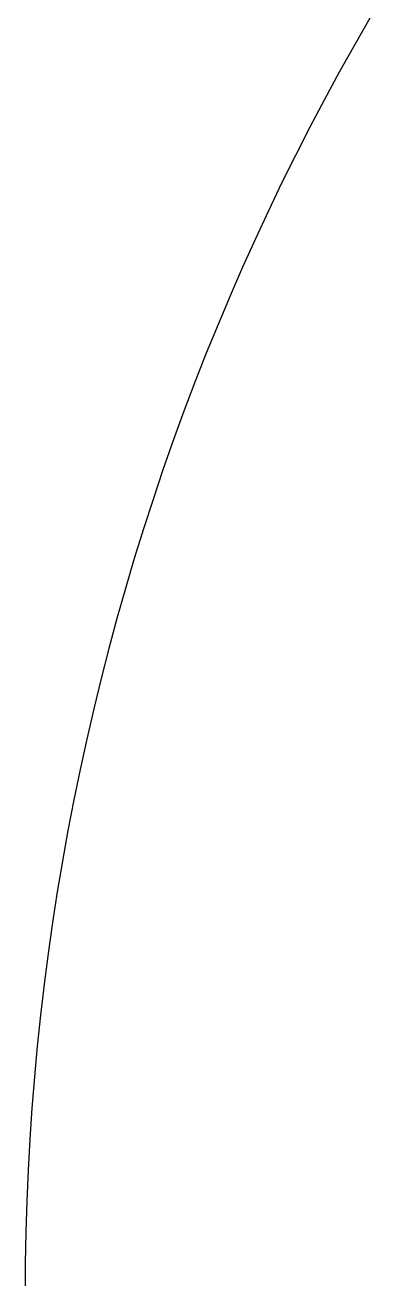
# Model space of a CAD drawing. Extents: x -18 to 83, y -18 to 83.
# Drawn here: x -18.45 to -11.55, y 32.56 to 57.64 of the extents above; entities that cross this region are included whole.
import ezdxf

# ---------------------------------------------------------------- set-up
doc = ezdxf.new("R2010")
doc.units = 0

msp = doc.modelspace()

# ---------------------------------------------------------------- linework, layer by layer
for p, q in [((-11.5534, 57.7794), (-11.8634, 57.2399)), ((-11.8634, 57.2399), (-12.1667, 56.6967)), ((-12.1667, 56.6967), (-12.4634, 56.1498)), ((-12.4634, 56.1498), (-12.7533, 55.5993)), ((-12.7533, 55.5993), (-13.0365, 55.0453)), ((-13.0365, 55.0453), (-13.3128, 54.4878)), ((-13.3128, 54.4878), (-13.5822, 53.927)), ((-13.5822, 53.927), (-13.8448, 53.363)), ((-13.8448, 53.363), (-14.1004, 52.7957)), ((-14.1004, 52.7957), (-14.3491, 52.2254)), ((-14.3491, 52.2254), (-14.5907, 51.652)), ((-14.5907, 51.652), (-14.8253, 51.0758)), ((-14.8253, 51.0758), (-15.0527, 50.4967)), ((-15.0527, 50.4967), (-15.2731, 49.9148)), ((-15.2731, 49.9148), (-15.4863, 49.3303)), ((-15.4863, 49.3303), (-15.6923, 48.7432)), ((-15.6923, 48.7432), (-15.8911, 48.1537)), ((-15.8911, 48.1537), (-16.0826, 47.5617)), ((-16.0826, 47.5617), (-16.2669, 46.9674)), ((-16.2669, 46.9674), (-16.4438, 46.3709)), ((-16.4438, 46.3709), (-16.6134, 45.7723)), ((-16.6134, 45.7723), (-16.7757, 45.1717)), ((-16.7757, 45.1717), (-16.9306, 44.5691)), ((-16.9306, 44.5691), (-17.078, 43.9646)), ((-17.078, 43.9646), (-17.2181, 43.3584)), ((-17.2181, 43.3584), (-17.3507, 42.7505)), ((-17.3507, 42.7505), (-17.4758, 42.1411)), ((-17.4758, 42.1411), (-17.5934, 41.5301)), ((-17.5934, 41.5301), (-17.7036, 40.9178)), ((-17.7036, 40.9178), (-17.8062, 40.3041)), ((-17.8062, 40.3041), (-17.9012, 39.6892)), ((-17.9012, 39.6892), (-17.9888, 39.0732)), ((-17.9888, 39.0732), (-18.0687, 38.4562)), ((-18.0687, 38.4562), (-18.1411, 37.8383)), ((-18.1411, 37.8383), (-18.2059, 37.2195)), ((-18.2059, 37.2195), (-18.263, 36.5999)), ((-18.263, 36.5999), (-18.3126, 35.9797)), ((-18.3126, 35.9797), (-18.3546, 35.3589)), ((-18.3546, 35.3589), (-18.3889, 34.7377)), ((-18.3889, 34.7377), (-18.4156, 34.1161)), ((-18.4156, 34.1161), (-18.4347, 33.4942)), ((-18.4347, 33.4942), (-18.4462, 32.8722)), ((-18.4462, 32.8722), (-18.45, 32.25))]:
    msp.add_line(p, q)

doc.saveas('drawing.dxf')
